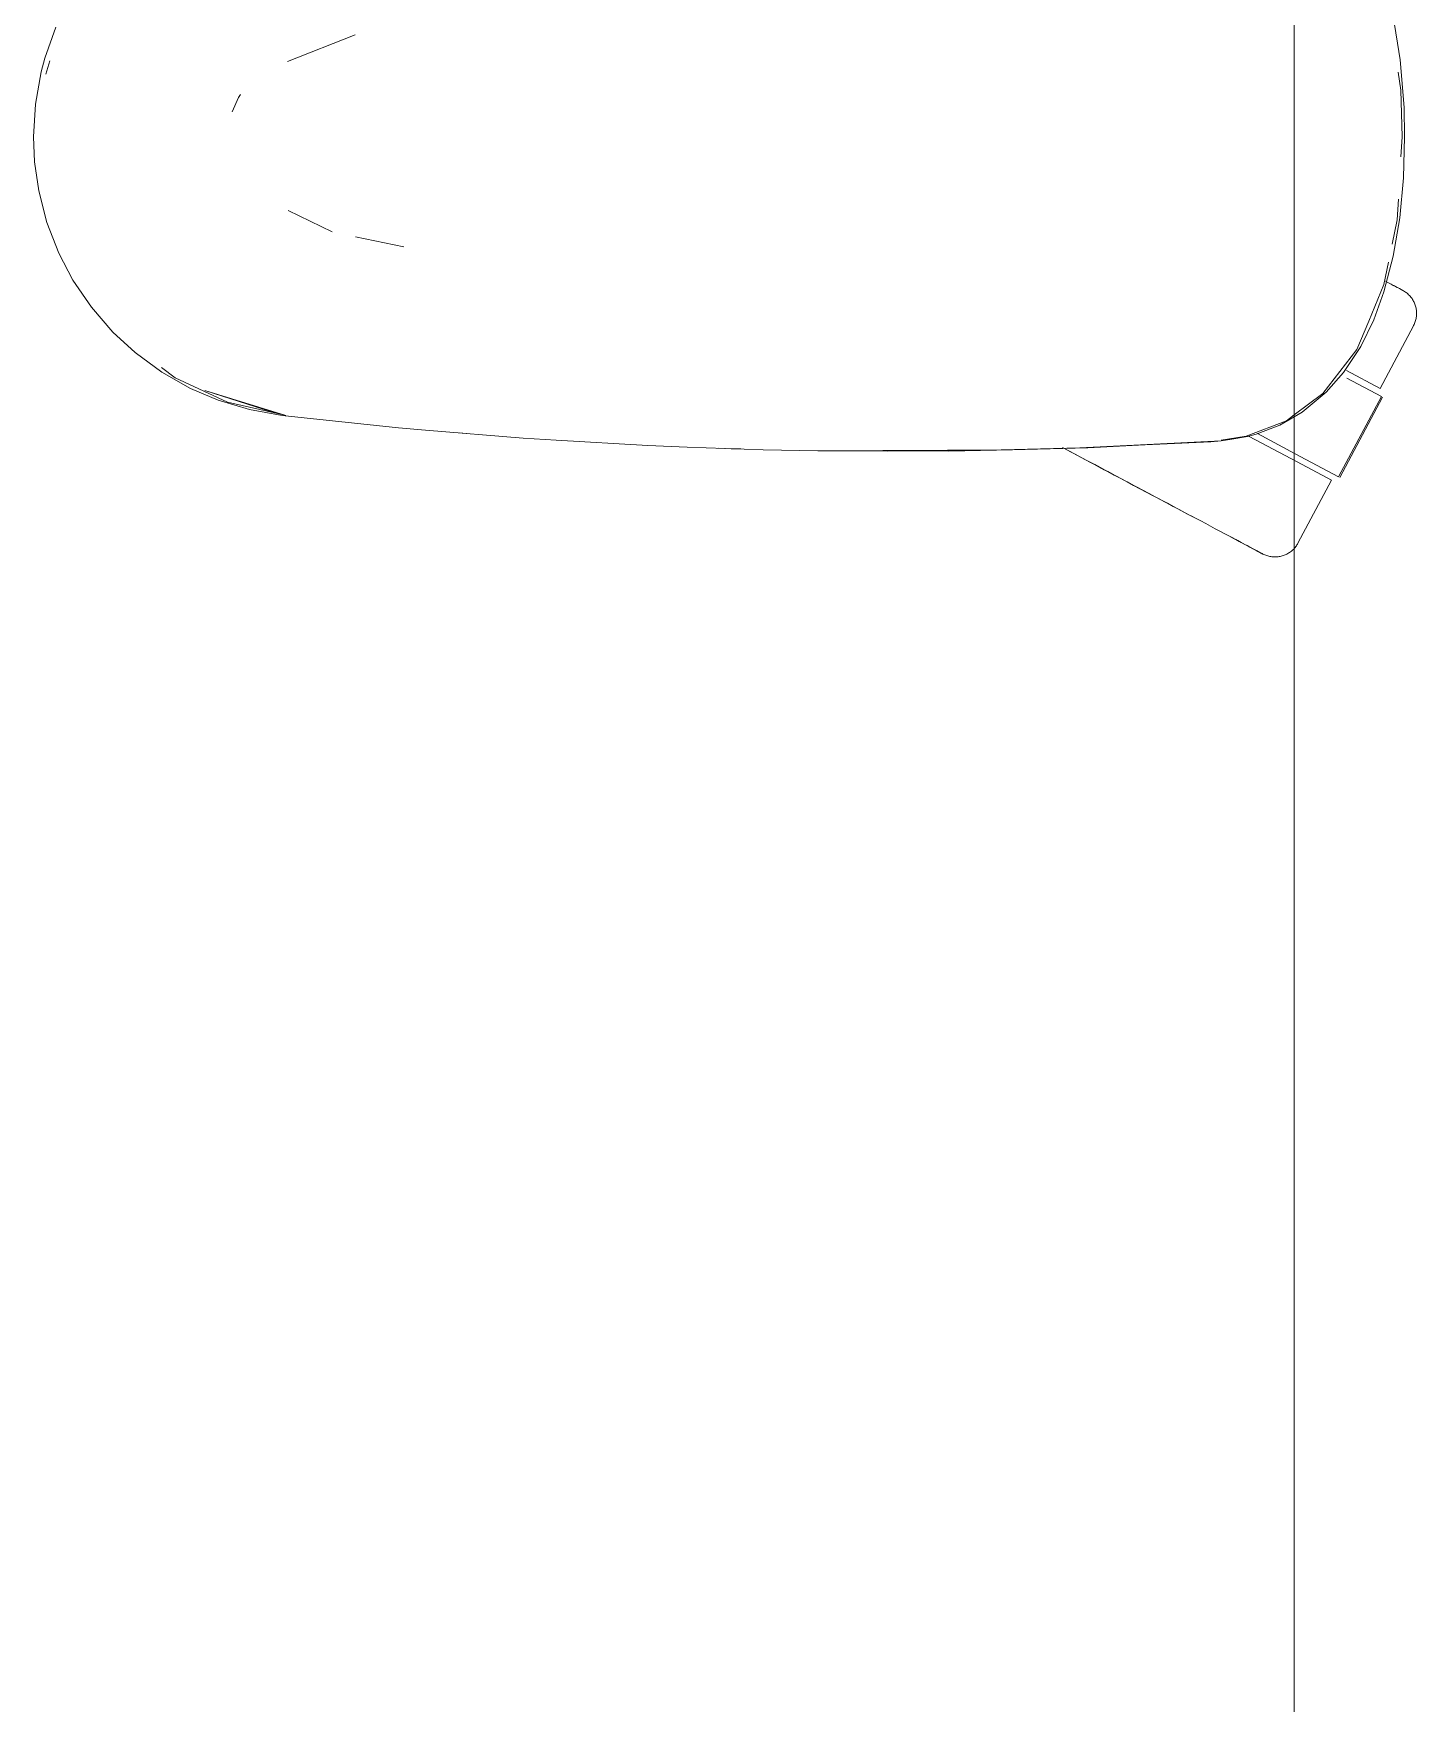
# Model space of a CAD drawing. Header units: millimetres. Extents: x 155927 to 295199, y -4084 to 97293.
# Drawn here: x 185328.9 to 185542.1, y 33026.8 to 33284.3 of the extents above; entities that cross this region are included whole.
import ezdxf

# ---------------------------------------------------------------- set-up
doc = ezdxf.new("R2010")
doc.units = ezdxf.units.MM
doc.header["$MEASUREMENT"] = 0
doc.layers.add('G-IMPT', color=8, linetype='CONTINUOUS', lineweight=9)
doc.layers.add('I-FURN', color=8, linetype='CONTINUOUS', lineweight=9)

msp = doc.modelspace()

# ---------------------------------------------------------------- linework, layer by layer
at = {"layer": 'G-IMPT'}
for p, q in [((185332.35, 33285.23), (185330.64, 33280.46)), ((185538.45, 33286.93), (185539.56, 33280.17)), ((185378.48, 33284.06), (185368.05, 33279.92)), ((185330.07, 33278.33), (185330.64, 33280.46)), ((185331.44, 33280.02), (185330.82, 33277.99)), ((185540.14, 33272.85), (185539.56, 33280.17)), ((185329.2, 33273.38), (185330.07, 33278.33)), ((185539.62, 33275.51), (185539.23, 33278.29)), ((185539.62, 33275.51), (185539.85, 33268.34)), ((185328.9, 33268.34), (185329.2, 33273.38)), ((185359.51, 33272.17), (185360.53, 33274.39)), ((185360.53, 33274.39), (185360.83, 33274.84)), ((185540.14, 33272.85), (185540.23, 33268.34)), ((185328.9, 33268.34), (185329.07, 33264.5)), ((185539.66, 33265.23), (185539.85, 33268.34)), ((185540.23, 33268.34), (185540.05, 33262.01)), ((185329.72, 33259.98), (185329.07, 33264.5)), ((185539.48, 33255.86), (185540.05, 33262.01)), ((185329.72, 33259.98), (185330.98, 33255.12)), ((185368.15, 33256.97), (185374.93, 33253.7)), ((185539.07, 33255.52), (185539.26, 33258.72)), ((185332.81, 33250.4), (185330.98, 33255.12)), ((185538.3, 33251.77), (185539.07, 33255.52)), ((185539.48, 33255.86), (185538.48, 33249.92)), ((185385.98, 33251.36), (185378.54, 33252.93)), ((185335, 33246.24), (185332.81, 33250.4)), ((185537.05, 33244.44), (185538.48, 33249.92)), ((185537.03, 33245.56), (185537.74, 33249.02)), ((185335, 33246.24), (185337.83, 33242.07)), ((185537.03, 33245.56), (185534.7, 33239.93)), ((185537.05, 33244.44), (185535.47, 33240.11)), ((185337.83, 33242.07), (185341.16, 33238.24)), ((185532.86, 33235.54), (185534.7, 33239.93)), ((185533.48, 33236.03), (185535.47, 33240.11)), ((185344.59, 33235.07), (185341.16, 33238.24)), ((185344.59, 33235.07), (185348.68, 33232.08)), ((185527.64, 33228.75), (185532.86, 33235.54)), ((185533.48, 33236.03), (185530.83, 33231.99)), ((185348.63, 33232.77), (185350.74, 33231.17)), ((185353.12, 33229.56), (185348.68, 33232.08)), ((185358.81, 33227.44), (185350.74, 33231.17)), ((185530.83, 33231.99), (185528.16, 33228.95)), ((185353.12, 33229.56), (185357.36, 33227.75)), ((185367.78, 33225.39), (185355.31, 33229.22)), ((185355.31, 33229.22), (185364.46, 33226.31)), ((185523.23, 33225.48), (185527.64, 33228.75)), ((185524.42, 33225.87), (185528.16, 33228.95)), ((185357.36, 33227.75), (185362.22, 33226.29)), ((185358.81, 33227.44), (185367.21, 33225.52)), ((185367.26, 33225.39), (185362.22, 33226.29)), ((185367.78, 33225.39), (185364.46, 33226.31)), ((185385.19, 33223.49), (185367.26, 33225.39)), ((185389.32, 33223.14), (185385.19, 33223.49)), ((185515.82, 33222.17), (185522.02, 33224.58)), ((185520.99, 33223.91), (185517.35, 33222.52)), ((185520.99, 33223.91), (185523.23, 33225.19)), ((185522.02, 33224.58), (185523.23, 33225.48)), ((185523.23, 33225.19), (185524.42, 33225.87)), ((185404.38, 33221.89), (185389.32, 33223.14)), ((185396.19, 33222.54), (185394.52, 33222.71)), ((185404.38, 33221.89), (185409.46, 33221.57)), ((185409.46, 33221.57), (185423.6, 33220.76)), ((185490.18, 33220.37), (185511.96, 33221.46)), ((185490.18, 33220.37), (185510.35, 33221.34)), ((185491.39, 33220.41), (185511.96, 33221.46)), ((185511.96, 33221.46), (185510.35, 33221.34)), ((185511.96, 33221.46), (185513.61, 33221.71)), ((185515.82, 33222.17), (185511.98, 33221.59)), ((185516, 33222.15), (185513.61, 33221.71)), ((185516, 33222.15), (185517.35, 33222.52)), ((185429.63, 33220.5), (185423.6, 33220.76)), ((185429.63, 33220.5), (185441.39, 33220.11)), ((185434.51, 33220.36), (185436.45, 33220.25)), ((185436.45, 33220.25), (185437.95, 33220.24)), ((185449.8, 33219.95), (185441.39, 33220.11)), ((185449.8, 33219.95), (185479.82, 33220.07)), ((185449.8, 33219.95), (185469.99, 33219.9)), ((185449.8, 33219.95), (185460.6, 33219.86)), ((185479.82, 33220.07), (185460.6, 33219.86)), ((185469.99, 33219.9), (185491.39, 33220.41)), ((185469.99, 33219.9), (185490.18, 33220.37)), ((185469.99, 33219.9), (185479.82, 33220.07)), ((185469.99, 33219.94), (185472.03, 33219.92)), ((185472.03, 33219.92), (185473.94, 33219.99)), ((185479.82, 33220.07), (185491.39, 33220.41)), ((185491.39, 33220.41), (185490.18, 33220.37))]:
    msp.add_line(p, q, dxfattribs=at)
at = {"layer": 'I-FURN'}
for p, q in [((185523.23, 34226.14), (185523.23, 32826.14)), ((185523.23, 32826.14), (185523.23, 34226.14)), ((185537.3, 33246.06), (185537.73, 33245.83)), ((185537.95, 33245.72), (185537.54, 33245.93)), ((185537.73, 33245.83), (185538.13, 33245.62)), ((185538.32, 33245.52), (185537.95, 33245.72)), ((185538.13, 33245.62), (185538.48, 33245.43)), ((185538.66, 33245.34), (185538.32, 33245.52)), ((185538.48, 33245.43), (185538.8, 33245.26)), ((185538.96, 33245.18), (185538.66, 33245.34)), ((185538.8, 33245.26), (185539.08, 33245.12)), ((185539.22, 33245.04), (185538.96, 33245.18)), ((185539.08, 33245.12), (185539.32, 33244.99)), ((185539.43, 33244.93), (185539.22, 33245.04)), ((185539.32, 33244.99), (185539.52, 33244.88)), ((185539.61, 33244.83), (185539.43, 33244.93)), ((185539.52, 33244.88), (185539.68, 33244.8)), ((185539.75, 33244.76), (185539.61, 33244.83)), ((185539.68, 33244.8), (185539.81, 33244.73)), ((185539.86, 33244.7), (185539.75, 33244.76)), ((185539.81, 33244.73), (185539.89, 33244.69)), ((185539.92, 33244.67), (185539.86, 33244.7)), ((185539.89, 33244.69), (185539.93, 33244.66)), ((185539.94, 33244.66), (185539.92, 33244.67)), ((185539.93, 33244.66), (185539.94, 33244.66)), ((185539.94, 33244.66), (185540.08, 33244.58)), ((185540.08, 33244.58), (185540.21, 33244.5)), ((185540.21, 33244.5), (185540.35, 33244.41)), ((185540.35, 33244.41), (185540.48, 33244.31)), ((185540.48, 33244.31), (185540.6, 33244.21)), ((185540.6, 33244.21), (185540.73, 33244.11)), ((185540.73, 33244.11), (185540.85, 33244)), ((185540.85, 33244), (185540.96, 33243.89)), ((185540.96, 33243.89), (185541.07, 33243.77)), ((185541.07, 33243.77), (185541.17, 33243.64)), ((185541.17, 33243.64), (185541.27, 33243.52)), ((185541.27, 33243.52), (185541.37, 33243.39)), ((185541.37, 33243.39), (185541.45, 33243.25)), ((185541.45, 33243.25), (185541.54, 33243.11)), ((185541.54, 33243.11), (185541.61, 33242.97)), ((185541.61, 33242.97), (185541.69, 33242.83)), ((185541.69, 33242.83), (185541.75, 33242.68)), ((185541.75, 33242.68), (185541.81, 33242.53)), ((185541.81, 33242.53), (185541.87, 33242.38)), ((185541.87, 33242.38), (185541.91, 33242.22)), ((185541.91, 33242.22), (185541.96, 33242.07)), ((185541.96, 33242.07), (185541.99, 33241.91)), ((185541.99, 33241.91), (185542.02, 33241.75)), ((185542.02, 33241.75), (185542.04, 33241.59)), ((185542.04, 33241.59), (185542.06, 33241.43)), ((185542.06, 33241.43), (185542.07, 33241.27)), ((185536.45, 33229.53), (185541.6, 33239.21)), ((185541.62, 33239.25), (185541.6, 33239.21)), ((185541.69, 33239.39), (185541.62, 33239.25)), ((185541.76, 33239.54), (185541.69, 33239.39)), ((185541.82, 33239.69), (185541.76, 33239.54)), ((185541.87, 33239.84), (185541.82, 33239.69)), ((185541.92, 33240), (185541.87, 33239.84)), ((185541.96, 33240.15), (185541.92, 33240)), ((185542, 33240.31), (185541.96, 33240.15)), ((185542.02, 33240.47), (185542, 33240.31)), ((185542.05, 33240.63), (185542.02, 33240.47)), ((185542.06, 33240.79), (185542.05, 33240.63)), ((185542.07, 33240.95), (185542.06, 33240.79)), ((185542.07, 33241.27), (185542.07, 33241.11)), ((185542.07, 33241.11), (185542.07, 33240.95)), ((185531.26, 33232.29), (185536.45, 33229.53)), ((185531.34, 33231.11), (185536.64, 33228.29)), ((185536.64, 33228.29), (185530.06, 33215.93)), ((185530.23, 33215.84), (185536.81, 33228.2)), ((185516.27, 33222.13), (185523.65, 33218.21)), ((185523.37, 33219.49), (185517.56, 33222.58)), ((185488.47, 33219.93), (185487.49, 33220.45)), ((185487.94, 33220.21), (185488.93, 33219.68)), ((185489.47, 33219.4), (185488.47, 33219.93)), ((185488.93, 33219.68), (185489.92, 33219.15)), ((185490.46, 33218.87), (185489.47, 33219.4)), ((185489.92, 33219.15), (185490.92, 33218.62)), ((185491.46, 33218.34), (185490.46, 33218.87)), ((185490.92, 33218.62), (185491.93, 33218.09)), ((185492.47, 33217.8), (185491.46, 33218.34)), ((185530.06, 33215.93), (185523.37, 33219.49)), ((185491.93, 33218.09), (185492.93, 33217.56)), ((185493.47, 33217.27), (185492.47, 33217.8)), ((185492.93, 33217.56), (185493.94, 33217.02)), ((185494.48, 33216.73), (185493.47, 33217.27)), ((185493.94, 33217.02), (185494.94, 33216.49)), ((185495.48, 33216.2), (185494.48, 33216.73)), ((185494.94, 33216.49), (185495.94, 33215.95)), ((185496.48, 33215.67), (185495.48, 33216.2)), ((185495.94, 33215.95), (185496.94, 33215.42)), ((185497.48, 33215.14), (185496.48, 33215.67)), ((185523.65, 33218.21), (185528.94, 33215.4)), ((185496.94, 33215.42), (185497.93, 33214.9)), ((185498.46, 33214.61), (185497.48, 33215.14)), ((185497.93, 33214.9), (185498.91, 33214.37)), ((185499.44, 33214.09), (185498.46, 33214.61)), ((185498.91, 33214.37), (185499.89, 33213.86)), ((185500.41, 33213.58), (185499.44, 33214.09)), ((185499.89, 33213.86), (185500.85, 33213.34)), ((185501.37, 33213.07), (185500.41, 33213.58)), ((185500.85, 33213.34), (185501.8, 33212.84)), ((185502.31, 33212.57), (185501.37, 33213.07)), ((185523.79, 33205.71), (185528.94, 33215.4)), ((185501.8, 33212.84), (185502.74, 33212.34)), ((185503.24, 33212.07), (185502.31, 33212.57)), ((185502.74, 33212.34), (185503.66, 33211.85)), ((185504.15, 33211.59), (185503.24, 33212.07)), ((185503.66, 33211.85), (185504.57, 33211.37)), ((185505.05, 33211.11), (185504.15, 33211.59)), ((185504.57, 33211.37), (185505.46, 33210.9)), ((185505.93, 33210.65), (185505.05, 33211.11)), ((185505.46, 33210.9), (185506.32, 33210.43)), ((185506.78, 33210.19), (185505.93, 33210.65)), ((185506.32, 33210.43), (185507.17, 33209.98)), ((185507.62, 33209.75), (185506.78, 33210.19)), ((185507.17, 33209.98), (185508, 33209.55)), ((185508, 33209.55), (185508.8, 33209.12)), ((185508.8, 33209.12), (185509.57, 33208.71)), ((185509.57, 33208.71), (185510.32, 33208.31)), ((185510.32, 33208.31), (185511.04, 33207.92)), ((185511.04, 33207.92), (185511.74, 33207.56)), ((185511.74, 33207.56), (185512.4, 33207.2)), ((185512.4, 33207.2), (185513.04, 33206.87)), ((185513.04, 33206.87), (185513.64, 33206.55)), ((185513.95, 33206.38), (185513.37, 33206.69)), ((185513.64, 33206.55), (185514.21, 33206.24)), ((185514.5, 33206.09), (185513.95, 33206.38)), ((185514.21, 33206.24), (185514.74, 33205.96)), ((185515.02, 33205.81), (185514.5, 33206.09)), ((185514.74, 33205.96), (185515.24, 33205.69)), ((185515.5, 33205.56), (185515.02, 33205.81)), ((185515.24, 33205.69), (185515.71, 33205.44)), ((185515.95, 33205.32), (185515.5, 33205.56)), ((185515.71, 33205.44), (185516.14, 33205.22)), ((185523.63, 33205.43), (185523.54, 33205.3)), ((185523.71, 33205.57), (185523.63, 33205.43)), ((185523.79, 33205.71), (185523.71, 33205.57)), ((185516.36, 33205.1), (185515.95, 33205.32)), ((185516.14, 33205.22), (185516.53, 33205.01)), ((185516.73, 33204.9), (185516.36, 33205.1)), ((185516.53, 33205.01), (185516.89, 33204.82)), ((185517.06, 33204.72), (185516.73, 33204.9)), ((185516.89, 33204.82), (185517.21, 33204.65)), ((185517.36, 33204.57), (185517.06, 33204.72)), ((185517.21, 33204.65), (185517.48, 33204.5)), ((185517.62, 33204.43), (185517.36, 33204.57)), ((185517.48, 33204.5), (185517.73, 33204.37)), ((185517.84, 33204.31), (185517.62, 33204.43)), ((185517.73, 33204.37), (185517.93, 33204.27)), ((185518.02, 33204.22), (185517.84, 33204.31)), ((185517.93, 33204.27), (185518.09, 33204.18)), ((185518.16, 33204.14), (185518.02, 33204.22)), ((185518.09, 33204.18), (185518.21, 33204.11)), ((185518.26, 33204.09), (185518.16, 33204.14)), ((185518.21, 33204.11), (185518.29, 33204.07)), ((185518.32, 33204.06), (185518.26, 33204.09)), ((185518.29, 33204.07), (185518.33, 33204.05)), ((185518.34, 33204.05), (185518.32, 33204.06)), ((185518.33, 33204.05), (185518.34, 33204.05)), ((185518.38, 33204.03), (185518.34, 33204.05)), ((185518.52, 33203.95), (185518.38, 33204.03)), ((185518.67, 33203.89), (185518.52, 33203.95)), ((185518.82, 33203.83), (185518.67, 33203.89)), ((185518.97, 33203.78), (185518.82, 33203.83)), ((185519.13, 33203.73), (185518.97, 33203.78)), ((185519.28, 33203.69), (185519.13, 33203.73)), ((185519.44, 33203.65), (185519.28, 33203.69)), ((185519.6, 33203.62), (185519.44, 33203.65)), ((185519.76, 33203.6), (185519.6, 33203.62)), ((185519.92, 33203.59), (185519.76, 33203.6)), ((185520.08, 33203.58), (185519.92, 33203.59)), ((185520.24, 33203.57), (185520.08, 33203.58)), ((185520.4, 33203.58), (185520.24, 33203.57)), ((185520.56, 33203.59), (185520.4, 33203.58)), ((185520.72, 33203.6), (185520.56, 33203.59)), ((185520.88, 33203.63), (185520.72, 33203.6)), ((185521.04, 33203.66), (185520.88, 33203.63)), ((185521.2, 33203.69), (185521.04, 33203.66)), ((185521.35, 33203.73), (185521.2, 33203.69)), ((185521.51, 33203.78), (185521.35, 33203.73)), ((185521.66, 33203.84), (185521.51, 33203.78)), ((185521.81, 33203.9), (185521.66, 33203.84)), ((185521.96, 33203.96), (185521.81, 33203.9)), ((185522.1, 33204.03), (185521.96, 33203.96)), ((185522.24, 33204.11), (185522.1, 33204.03)), ((185522.38, 33204.19), (185522.24, 33204.11)), ((185522.51, 33204.28), (185522.38, 33204.19)), ((185522.65, 33204.38), (185522.51, 33204.28)), ((185522.77, 33204.48), (185522.65, 33204.38)), ((185522.9, 33204.58), (185522.77, 33204.48)), ((185523.01, 33204.69), (185522.9, 33204.58)), ((185523.13, 33204.8), (185523.01, 33204.69)), ((185523.24, 33204.92), (185523.13, 33204.8)), ((185523.34, 33205.04), (185523.24, 33204.92)), ((185523.44, 33205.17), (185523.34, 33205.04)), ((185523.54, 33205.3), (185523.44, 33205.17))]:
    msp.add_line(p, q, dxfattribs=at)

doc.saveas('drawing.dxf')
